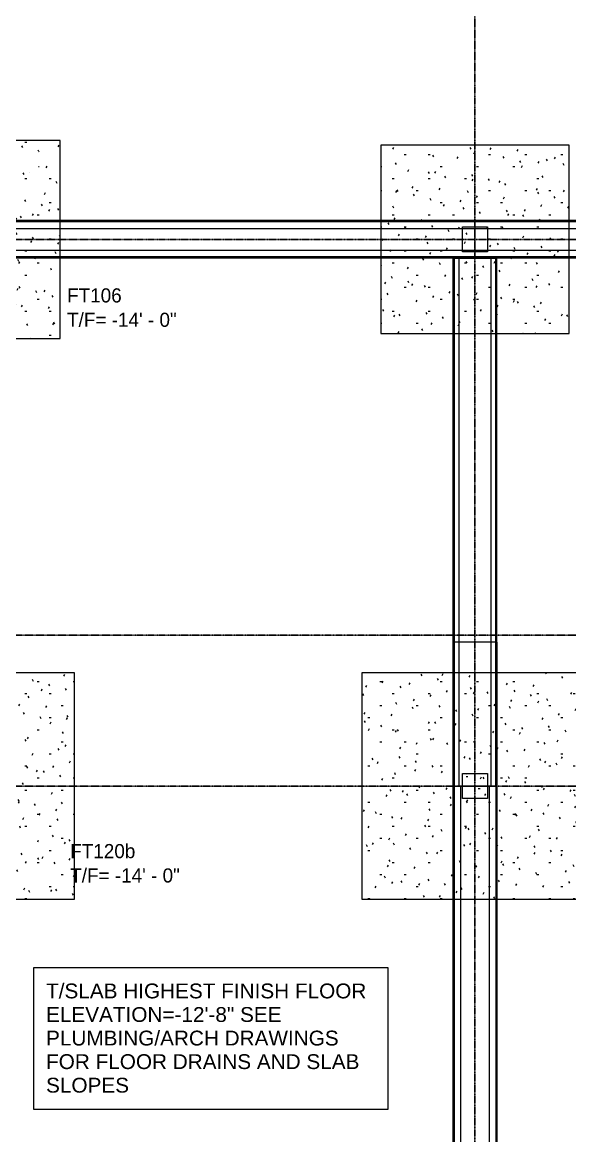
# Model space of a CAD drawing. Header units: inches. Extents: x -4164 to -1564, y 141 to 12367.
# Drawn here: x -2788 to -2440, y 10965 to 11673 of the extents above; entities that cross this region are included whole.
import ezdxf

# ---------------------------------------------------------------- set-up
doc = ezdxf.new("R2010")
doc.units = ezdxf.units.IN
doc.header["$MEASUREMENT"] = 0
doc.linetypes.add('Dash', pattern=[0.25, 0.125, -0.125])
doc.linetypes.add('Grid Line 1_2_', pattern=[0.875, 0.5, -0.125, 0.125, -0.125])
for name, color, linetype, lineweight in [('A-ANNO-DIMS', 211, 'Continuous', 9), ('A-ANNO-DIMS-96', 211, 'Continuous', 9), ('G-ANNO-TEXT', 231, 'Continuous', 9), ('S-BEAM', 12, 'Continuous', 9), ('S-COLS', 52, 'Continuous', 9), ('S-COLS-HDLN', 52, 'Dash', 9), ('S-FNDN', 32, 'Continuous', 13), ('S-FNDN-HDLN', 4, 'Dash', 9), ('S-FNDN-IDEN', 2, 'Continuous', 30), ('S-GRID', 1, 'Continuous', 9)]:
    doc.layers.add(name, color=color, linetype=linetype, lineweight=lineweight)
doc.styles.add('Arial', font='arial.ttf', dxfattribs={"height": 9.448819})
doc.styles.add('Century Gothic', font='', dxfattribs={"height": 9})
doc.styles.add('Century Gothic_B', font='', dxfattribs={"height": 9})
doc.styles.get('Century Gothic').set_extended_font_data('Century Gothic')
doc.styles.get('Century Gothic_B').set_extended_font_data('Century Gothic', bold=True)
doc.dimstyles.new('OD__1_4__Tol__', dxfattribs={"dimscale": 12, "dimtxt": 9.397514, "dimasz": 1, "dimexe": 0.75, "dimexo": 0.5, "dimgap": 0.125, "dimtad": 1, "dimrnd": 0.25, "dimzin": 1, "dimdsep": 46, "dimlunit": 4, "dimtxsty": 'Century Gothic_B', "dimblk1": 'OBLIQUE', "dimblk2": 'OBLIQUE', "dimsah": 1, "dimcen": 0.09, "dimdle": 0.75, "dimazin": 0, "dimtfac": 1, "dimtdec": 4, "dimtix": 1, "dimtmove": 0, "dimatfit": 3, "dimfxl": 1, "dimtvp": 1, "dimtfill": 1, "dimfrac": 2, "dimtolj": 1, "dimtzin": 0, "dimlwd": 30, "dimlwe": 30, "dimarcsym": 2})

# ---------------------------------------------------------------- blocks, each defined once
blk = doc.blocks.new('034100 - Precast Structural Concrete - Inverted Tee - IT 28IT32 _11_F _ 11_B SHELF_-1925198-FOUNDATION PLAN')
at = {"layer": 'S-BEAM', "color": 143}
for p, q in [((-174, 9), (-174, 14)), ((174.04, 14), (-174, 14)), ((174, 13.21), (-174, 13.21)), ((-174, -9), (-174, 9)), ((-174, 9), (174.04, 9)), ((174.04, 14), (174.04, 9)), ((174.04, 9), (174.04, -9)), ((-174, -14), (-174, -9)), ((174.04, -9), (-174, -9)), ((174, -13.21), (-174, -13.21)), ((174.04, -14), (-174, -14)), ((174.04, -9), (174.04, -14))]:
    blk.add_line(p, q, dxfattribs=at)
blk = doc.blocks.new('Zapata-Rectangular - FT100b - 10-0x10-0x2-3-V4-FOUNDATION PLAN')
at = {"layer": 'S-FNDN-HDLN', "linetype": 'Continuous'}
h = blk.add_hatch(dxfattribs=at)
h.set_pattern_fill('FP_11', color=256, style=0, pattern_type=2)
h.set_pattern_definition([(0, (2500.324, -11535.189), (30.72, 7.68), [1.267, -21.773, 1.267, -21.773, -122.88]), (0, (2500.324, -11535.189), (30.72, 7.68), [-46.08, 1.267, -44.813, 1.267, -21.773, -53.76]), (0, (2500.324, -11535.189), (30.72, 7.68), [-115.2, 1.267, -14.093, 1.267, -37.133]), (120, (2511.844, -11531.349), (-22.011075, 22.7643004), [1.267, -21.773, 1.267, -21.773, -122.88]), (120, (2511.844, -11531.349), (-22.011075, 22.7643004), [-46.08, 1.267, -44.813, 1.267, -21.773, -53.76]), (120, (2511.844, -11531.349), (-22.011075, 22.7643004), [-115.2, 1.267, -14.093, 1.267, -37.133]), (240, (2515.684, -11515.989), (-8.708925, -30.4443004), [1.267, -21.773, 1.267, -21.773, -122.88]), (240, (2515.684, -11515.989), (-8.708925, -30.4443004), [-46.08, 1.267, -44.813, 1.267, -21.773, -53.76]), (240, (2515.684, -11515.989), (-8.708925, -30.4443004), [-115.2, 1.267, -14.093, 1.267, -37.133])])
h.paths.add_polyline_path([(-60, -60), (60, -60), (60, 60), (-60, 60), (-60, -8)], flags=0)
h.paths.add_polyline_path([(-8, -8), (-8, 8), (8, 8), (8, -8)], flags=0)
at = {"layer": 'S-FNDN', "color": 253}
for p, q in [((60, 60), (-60, 60)), ((-60, 60), (-60, -60)), ((60, -60), (60, 60)), ((-60, -60), (60, -60))]:
    blk.add_line(p, q, dxfattribs=at)
blk = doc.blocks.new('Zapata-Rectangular - FT106 - 10-6x10-6x2-6-1717655-FOUNDATION PLAN')
at = {"layer": 'S-FNDN-HDLN', "linetype": 'Continuous'}
h = blk.add_hatch(dxfattribs=at)
h.set_pattern_fill('FP_12', color=256, style=0, pattern_type=2)
h.set_pattern_definition([(0, (2827.324, -11535.189), (30.72, 7.68), [1.267, -21.773, 1.267, -21.773, -122.88]), (0, (2827.324, -11535.189), (30.72, 7.68), [-46.08, 1.267, -44.813, 1.267, -21.773, -53.76]), (0, (2827.324, -11535.189), (30.72, 7.68), [-115.2, 1.267, -14.093, 1.267, -37.133]), (120, (2838.844, -11531.349), (-22.011075, 22.7643004), [1.267, -21.773, 1.267, -21.773, -122.88]), (120, (2838.844, -11531.349), (-22.011075, 22.7643004), [-46.08, 1.267, -44.813, 1.267, -21.773, -53.76]), (120, (2838.844, -11531.349), (-22.011075, 22.7643004), [-115.2, 1.267, -14.093, 1.267, -37.133]), (240, (2842.684, -11515.989), (-8.708925, -30.4443004), [1.267, -21.773, 1.267, -21.773, -122.88]), (240, (2842.684, -11515.989), (-8.708925, -30.4443004), [-46.08, 1.267, -44.813, 1.267, -21.773, -53.76]), (240, (2842.684, -11515.989), (-8.708925, -30.4443004), [-115.2, 1.267, -14.093, 1.267, -37.133])])
h.paths.add_polyline_path([(-16.6, -63), (7.81, -63), (7.81, -8), (-8, -8), (-8, 8), (7.81, 8), (7.81, 11.8), (-63, 11.8), (-63, -63), (-44.1, -63)], flags=0)
h.paths.add_polyline_path([(63, -63), (63, 63), (-63, 63), (-63, 17.8), (13.81, 17.8), (13.81, -63), (31.4, -63)], flags=0)
at = {"layer": 'S-FNDN', "color": 253}
for p, q in [((63, 63), (-63, 63)), ((-63, 63), (-63, 30.08)), ((63, -63), (63, 63)), ((-63, -17.92), (-63, -63)), ((-63, -63), (-16.61, -63)), ((31.4, -63), (63, -63))]:
    blk.add_line(p, q, dxfattribs=at)
at = {"layer": 'S-FNDN-HDLN'}
for p, q in [((-63, 17.8), (-63, 11.8)), ((7.81, -63), (13.81, -63))]:
    blk.add_line(p, q, dxfattribs=at)
blk = doc.blocks.new('Zapata-Rectangular - FT120b - 12-0x12-0x3-6-V5-FOUNDATION PLAN')
at = {"layer": 'S-FNDN-HDLN', "linetype": 'Continuous'}
h = blk.add_hatch(dxfattribs=at)
h.set_pattern_fill('FP_15', color=256, style=0, pattern_type=2)
h.set_pattern_definition([(0, (2827.324, -11187.189), (30.72, 7.68), [1.267, -21.773, 1.267, -21.773, -122.88]), (0, (2827.324, -11187.189), (30.72, 7.68), [-46.08, 1.267, -44.813, 1.267, -21.773, -53.76]), (0, (2827.324, -11187.189), (30.72, 7.68), [-115.2, 1.267, -14.093, 1.267, -37.133]), (120, (2838.844, -11183.349), (-22.011075, 22.7643004), [1.267, -21.773, 1.267, -21.773, -122.88]), (120, (2838.844, -11183.349), (-22.011075, 22.7643004), [-46.08, 1.267, -44.813, 1.267, -21.773, -53.76]), (120, (2838.844, -11183.349), (-22.011075, 22.7643004), [-115.2, 1.267, -14.093, 1.267, -37.133]), (240, (2842.684, -11167.989), (-8.708925, -30.4443004), [1.267, -21.773, 1.267, -21.773, -122.88]), (240, (2842.684, -11167.989), (-8.708925, -30.4443004), [-46.08, 1.267, -44.813, 1.267, -21.773, -53.76]), (240, (2842.684, -11167.989), (-8.708925, -30.4443004), [-115.2, 1.267, -14.093, 1.267, -37.133])])
h.paths.add_polyline_path([(72, -72), (72, 72), (-72, 72), (-72, -72), (31.4, -72)], flags=0)
h.paths.add_polyline_path([(8, -8), (-8, -8), (-8, 8), (8, 8), (8, -7.92)], flags=0)
at = {"layer": 'S-FNDN', "color": 253}
for p, q in [((72, 72), (-72, 72)), ((-72, 72), (-72, -72)), ((72, -72), (72, 72)), ((-72, -72), (72, -72))]:
    blk.add_line(p, q, dxfattribs=at)
blk = doc.blocks.new('Zapata-Rectangular - FT120b - 12-0x12-0x3-6-V6-FOUNDATION PLAN')
at = {"layer": 'S-FNDN-HDLN', "linetype": 'Continuous'}
h = blk.add_hatch(dxfattribs=at)
h.set_pattern_fill('FP_16', color=256, style=0, pattern_type=2)
h.set_pattern_definition([(0, (2500.324, -11187.189), (30.72, 7.68), [1.267, -21.773, 1.267, -21.773, -122.88]), (0, (2500.324, -11187.189), (30.72, 7.68), [-46.08, 1.267, -44.813, 1.267, -21.773, -53.76]), (0, (2500.324, -11187.189), (30.72, 7.68), [-115.2, 1.267, -14.093, 1.267, -37.133]), (120, (2511.844, -11183.349), (-22.011075, 22.7643004), [1.267, -21.773, 1.267, -21.773, -122.88]), (120, (2511.844, -11183.349), (-22.011075, 22.7643004), [-46.08, 1.267, -44.813, 1.267, -21.773, -53.76]), (120, (2511.844, -11183.349), (-22.011075, 22.7643004), [-115.2, 1.267, -14.093, 1.267, -37.133]), (240, (2515.684, -11167.989), (-8.708925, -30.4443004), [1.267, -21.773, 1.267, -21.773, -122.88]), (240, (2515.684, -11167.989), (-8.708925, -30.4443004), [-46.08, 1.267, -44.813, 1.267, -21.773, -53.76]), (240, (2515.684, -11167.989), (-8.708925, -30.4443004), [-115.2, 1.267, -14.093, 1.267, -37.133])])
h.paths.add_polyline_path([(-72, -72), (72, -72), (72, 72), (-72, 72), (-72, -8)], flags=0)
h.paths.add_polyline_path([(-8, -8), (-8, 8), (8, 8), (8, -8)], flags=0)
at = {"layer": 'S-FNDN', "color": 253}
for p, q in [((72, 72), (-72, 72)), ((-72, 72), (-72, -72)), ((72, -72), (72, 72)), ((-72, -72), (72, -72))]:
    blk.add_line(p, q, dxfattribs=at)
blk = doc.blocks.new('034100 - Precast Structural Concrete - Column - Corbels - 16_x16_-1699973-FOUNDATION PLAN')
at = {"layer": 'S-COLS-HDLN', "linetype": 'Continuous'}
h = blk.add_hatch(dxfattribs=at)
h.set_pattern_fill('FP_37', color=256, style=0, pattern_type=2)
h.set_pattern_definition([(90, (11534.205, 2501.308), (-7.68, 30.72), [1.267, -21.773, 1.267, -21.773, -122.88]), (90, (11534.205, 2501.308), (-7.68, 30.72), [-46.08, 1.267, -44.813, 1.267, -21.773, -53.76]), (90, (11534.205, 2501.308), (-7.68, 30.72), [-115.2, 1.267, -14.093, 1.267, -37.133]), (210, (11530.365, 2512.828), (-22.7643004, -22.011075), [1.267, -21.773, 1.267, -21.773, -122.88]), (210, (11530.365, 2512.828), (-22.7643004, -22.011075), [-46.08, 1.267, -44.813, 1.267, -21.773, -53.76]), (210, (11530.365, 2512.828), (-22.7643004, -22.011075), [-115.2, 1.267, -14.093, 1.267, -37.133]), (330, (11515.005, 2516.668), (30.4443004, -8.708925), [1.267, -21.773, 1.267, -21.773, -122.88]), (330, (11515.005, 2516.668), (30.4443004, -8.708925), [-46.08, 1.267, -44.813, 1.267, -21.773, -53.76]), (330, (11515.005, 2516.668), (30.4443004, -8.708925), [-115.2, 1.267, -14.093, 1.267, -37.133])])
h.paths.add_polyline_path([(7.02, 8.98), (-8.98, 8.98), (-8.98, -7.02), (7.02, -7.02)], flags=0)
at = {"layer": 'S-COLS'}
for p, q in [((-8.98, 8.98), (-8.91, 8.98)), ((-8.98, -7.02), (-8.98, 8.98)), ((-8.91, 8.98), (6.94, 8.98)), ((6.94, 8.98), (7.02, 8.98)), ((7.02, 8.98), (7.02, -7.02)), ((-8.91, -7.02), (-8.98, -7.02)), ((6.94, -7.02), (-8.91, -7.02)), ((7.02, -7.02), (6.94, -7.02))]:
    blk.add_line(p, q, dxfattribs=at)
blk = doc.blocks.new('034100 - Precast Structural Concrete - Column - Corbels - 16_x16_-V22-FOUNDATION PLAN')
at = {"layer": 'S-COLS-HDLN', "linetype": 'Continuous'}
h = blk.add_hatch(dxfattribs=at)
h.set_pattern_fill('FP_40', color=256, style=0, pattern_type=2)
h.set_pattern_definition([(90, (11186.205, 2501.308), (-7.68, 30.72), [1.267, -21.773, 1.267, -21.773, -122.88]), (90, (11186.205, 2501.308), (-7.68, 30.72), [-46.08, 1.267, -44.813, 1.267, -21.773, -53.76]), (90, (11186.205, 2501.308), (-7.68, 30.72), [-115.2, 1.267, -14.093, 1.267, -37.133]), (210, (11182.365, 2512.828), (-22.7643004, -22.011075), [1.267, -21.773, 1.267, -21.773, -122.88]), (210, (11182.365, 2512.828), (-22.7643004, -22.011075), [-46.08, 1.267, -44.813, 1.267, -21.773, -53.76]), (210, (11182.365, 2512.828), (-22.7643004, -22.011075), [-115.2, 1.267, -14.093, 1.267, -37.133]), (330, (11167.005, 2516.668), (30.4443004, -8.708925), [1.267, -21.773, 1.267, -21.773, -122.88]), (330, (11167.005, 2516.668), (30.4443004, -8.708925), [-46.08, 1.267, -44.813, 1.267, -21.773, -53.76]), (330, (11167.005, 2516.668), (30.4443004, -8.708925), [-115.2, 1.267, -14.093, 1.267, -37.133])])
h.paths.add_polyline_path([(7.02, 8.98), (-8.98, 8.98), (-8.98, -7.02), (7.02, -7.02)], flags=0)
at = {"layer": 'S-COLS'}
for p, q in [((-8.98, 8.98), (-8.91, 8.98)), ((-8.98, -7.02), (-8.98, 8.98)), ((-8.91, 8.98), (6.94, 8.98)), ((6.94, 8.98), (7.02, 8.98)), ((7.02, 8.98), (7.02, -7.02)), ((-8.91, -7.02), (-8.98, -7.02)), ((6.94, -7.02), (-8.91, -7.02)), ((7.02, -7.02), (6.94, -7.02))]:
    blk.add_line(p, q, dxfattribs=at)
blk = doc.blocks.new('DIMBLOCK32-FOUNDATION PLAN')
at = {"layer": 'A-ANNO-DIMS-96', "lineweight": 50}
for p, q in [((-2827.32, 11576.16), (-2821.32, 11582.16)), ((-2813.51, 11576.16), (-2807.51, 11582.16)), ((-2827.32, 11576.16), (-2833.32, 11570.16)), ((-2813.51, 11576.16), (-2819.51, 11570.16))]:
    blk.add_line(p, q, dxfattribs=at)
at = {"layer": 'A-ANNO-DIMS-96', "lineweight": 30}
for p, q in [((-2813.51, 11558.99), (-2813.51, 11585.16)), ((-2827.32, 11578.65), (-2827.32, 11567.16)), ((-2827.32, 11576.16), (-2827.32, 11578.65)), ((-2827.32, 11576.16), (-2804.51, 11576.16)), ((-2813.51, 11576.16), (-2813.51, 11558.99))]:
    blk.add_line(p, q, dxfattribs=at)
at = {"layer": 'A-ANNO-DIMS-96', "color": 0, "lineweight": 30, "insert": (-2848.91, 11589.2), "char_height": 9, "width": 68.3781, "attachment_point": 1, "line_spacing_factor": 0.984502, "style": 'Century Gothic_B', "bg_fill": 3, "box_fill_scale": 1.25, "bg_fill_color": 256, "bg_fill_true_color": 13158600, "bg_fill_transparency": 0}
blk.add_mtext('1\' - 1 3/4"', dxfattribs=at)
blk = doc.blocks.new('_Oblique')
at = {"color": 0, "linetype": 'ByBlock', "lineweight": -2}
blk.add_line((-0.5, -0.5), (0.5, 0.5), dxfattribs=at)

msp = doc.modelspace()

# ---------------------------------------------------------------- linework, layer by layer
at = {"layer": 'G-ANNO-TEXT', "color": 250, "flags": 128}
msp.add_lwpolyline([(-2781.01611, 11071.74379), (-2555.6883, 11071.74379), (-2555.6883, 10981.36017), (-2781.01611, 10981.36017)], close=True, dxfattribs=at)
at = {"layer": 'S-BEAM', "color": 143}
for p, q in [((-2500.33948, 11547.1894), (-2813.51124, 11547.1894)), ((-2500.33948, 11546.40199), (-2813.51124, 11546.40199)), ((-2500.33948, 11547.1894), (-2500.33948, 11542.1894)), ((-2500.2883, 11542.1894), (-2500.2883, 11547.1894)), ((-2188.3198, 11547.1894), (-2500.2883, 11547.1894)), ((-2188.3198, 11546.40199), (-2500.2883, 11546.40199)), ((-2827.30799, 11542.1894), (-2500.33948, 11542.1894)), ((-2500.33948, 11542.1894), (-2500.33948, 11528.1894)), ((-2500.2883, 11528.1894), (-2500.2883, 11542.1894)), ((-2500.2883, 11542.1894), (-2188.3198, 11542.1894)), ((-2500.33948, 11528.1894), (-2827.30799, 11528.1894)), ((-2500.33948, 11528.1894), (-2500.33948, 11523.1894)), ((-2500.2883, 11523.1894), (-2500.2883, 11528.1894)), ((-2188.3198, 11528.1894), (-2500.2883, 11528.1894)), ((-2500.33948, 11523.9768), (-2813.51124, 11523.9768)), ((-2500.33948, 11523.1894), (-2813.51124, 11523.1894)), ((-2514.32374, 11523.21696), (-2510.32374, 11523.21696)), ((-2514.32374, 11523.21696), (-2514.32374, 11278.7949)), ((-2513.53634, 11523.21696), (-2513.53634, 11187.19333)), ((-2510.32374, 11523.21696), (-2490.32374, 11523.21696)), ((-2510.32374, 11278.7949), (-2510.32374, 11523.21696)), ((-2188.3198, 11523.9768), (-2500.2883, 11523.9768)), ((-2188.3198, 11523.1894), (-2500.2883, 11523.1894)), ((-2490.32374, 11523.21696), (-2486.32374, 11523.21696)), ((-2490.32374, 11523.21696), (-2490.32374, 11278.7949)), ((-2487.11114, 11187.19333), (-2487.11114, 11523.21696)), ((-2486.32374, 11278.7949), (-2486.32374, 11523.21696)), ((-2510.32374, 11278.7949), (-2514.32374, 11278.7949)), ((-2514.32374, 11278.7949), (-2514.32374, 11187.19333)), ((-2490.32374, 11278.7949), (-2510.32374, 11278.7949)), ((-2510.32374, 11187.19333), (-2510.32374, 11278.7949)), ((-2486.32374, 11278.7949), (-2490.32374, 11278.7949)), ((-2490.32374, 11278.7949), (-2490.32374, 11187.19333)), ((-2486.32374, 11278.7949), (-2486.32374, 11187.19333)), ((-2514.32374, 11187.19333), (-2510.32374, 11187.19333)), ((-2490.32374, 11187.19333), (-2510.32374, 11187.19333)), ((-2486.32374, 11187.19333), (-2490.32374, 11187.19333))]:
    msp.add_line(p, q, dxfattribs=at)
at = {"layer": 'S-GRID', "linetype": 'Grid Line 1_2_', "lineweight": 30}
for p, q in [((-2500.32374, 9772.6103), (-2500.32374, 12312.41399)), ((-1777.2452, 11535.1894), (-4076.95, 11535.1894)), ((-1777.2452, 11283.1894), (-4076.95, 11283.1894)), ((-1777.2452, 11187.1894), (-4076.95, 11187.1894))]:
    msp.add_line(p, q, dxfattribs=at)

# ---------------------------------------------------------------- block references
at = {"layer": 'S-BEAM', "color": 143, "rotation": 89.99999999999991}
msp.add_blockref('034100 - Precast Structural Concrete - Inverted Tee - IT 28IT32 _11_F _ 11_B SHELF_-1925198-FOUNDATION PLAN', (-2500.32374, 11013.1894), dxfattribs=at)
at = {"layer": 'S-COLS', "linetype": 'Dash'}
for name, p, rotation in [('034100 - Precast Structural Concrete - Column - Corbels - 16_x16_-1699973-FOUNDATION PLAN', (-2501.30799, 11534.20514), 269.9999999999963), ('034100 - Precast Structural Concrete - Column - Corbels - 16_x16_-V22-FOUNDATION PLAN', (-2501.30799, 11186.20514), 269.9999999999967)]:
    msp.add_blockref(name, p, dxfattribs=dict(at, rotation=rotation))
at = {"layer": 'S-FNDN', "linetype": 'Dash', "lineweight": 9}
for name, p in [('Zapata-Rectangular - FT106 - 10-6x10-6x2-6-1717655-FOUNDATION PLAN', (-2827.32374, 11535.1894)), ('Zapata-Rectangular - FT100b - 10-0x10-0x2-3-V4-FOUNDATION PLAN', (-2500.32374, 11535.1894)), ('Zapata-Rectangular - FT120b - 12-0x12-0x3-6-V5-FOUNDATION PLAN', (-2827.32374, 11187.1894)), ('Zapata-Rectangular - FT120b - 12-0x12-0x3-6-V6-FOUNDATION PLAN', (-2500.32374, 11187.1894))]:
    msp.add_blockref(name, p, dxfattribs=at)

# ---------------------------------------------------------------- texts
at = {"layer": 'G-ANNO-TEXT', "color": 7, "attachment_point": 1, "style": 'Arial'}
for s, insert, char_height, width in [('T/SLAB HIGHEST FINISH FLOOR ', (-2773.33611, 11061.51261), 9.4488189, 251.793), ('ELEVATION=-12\'-8" SEE ', (-2773.33611, 11046.51261), 9.4488189, 186.042), ('PLUMBING/ARCH DRAWINGS ', (-2773.33611, 11031.51261), 9.4488189, 230.28), ('FOR FLOOR DRAINS AND SLAB ', (-2773.33611, 11016.51261), 9.4488189, 245.733), ('SLOPES', (-2773.33611, 11001.51261), 9.448819, 63.63)]:
    msp.add_mtext(s, dxfattribs=dict(at, insert=insert, char_height=char_height, width=width))
at = {"layer": 'S-FNDN-IDEN', "lineweight": 9, "char_height": 9, "attachment_point": 1, "style": 'Century Gothic'}
for s, insert, width in [('FT106', (-2759.96276, 11504.02318), 39.693), ('T/F= -14\' - 0"', (-2759.96276, 11488.52318), 86.658), ('FT120b', (-2757.96276, 11150.30262), 50.298), ('T/F= -14\' - 0"', (-2757.96276, 11134.80262), 86.658)]:
    msp.add_mtext(s, dxfattribs=dict(at, insert=insert, width=width))

# ---------------------------------------------------------------- next in the draw order: dimensions: what is measured, and where the dimension line sits
at = {"layer": 'A-ANNO-DIMS', "lineweight": 30}
dim = msp.add_linear_dim(base=(-2813.51124, 11576.165), p1=(-2827.32374, 11584.65028), p2=(-2813.51124, 11552.9894), dimstyle='OD__1_4__Tol__', override={"dimpost": '<>', "dimfxl": 34.542677}, dxfattribs=at)
dim.commit()
dim.dimension.update_dxf_attribs({"geometry": 'DIMBLOCK32-FOUNDATION PLAN', "text_midpoint": (-2820.41749, 11583.09497)})

doc.saveas('drawing.dxf')
